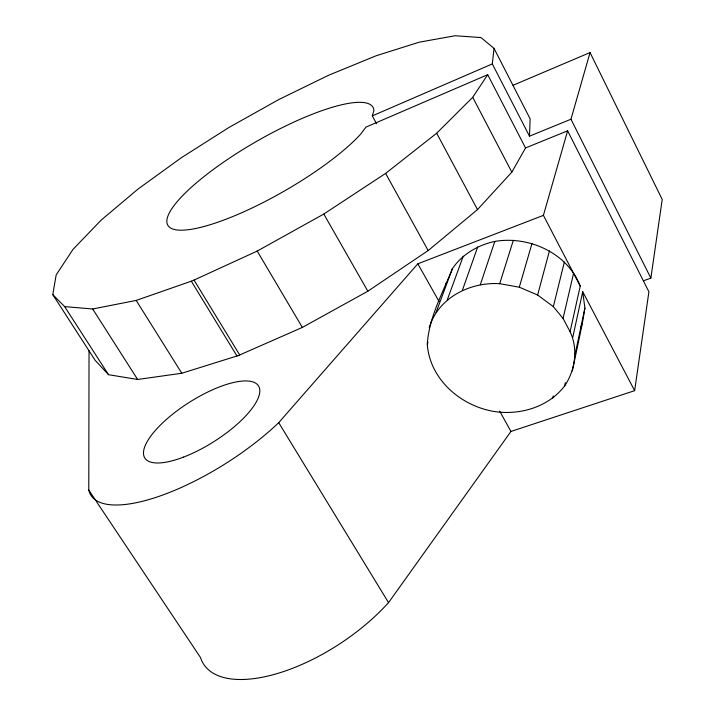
<?xml version="1.0" encoding="UTF-8"?>
<svg xmlns="http://www.w3.org/2000/svg" width="715" height="715" viewBox="0 0 715 715"><rect width="100%" height="100%" fill="white"/><g stroke="black" fill="none" stroke-linecap="round" stroke-linejoin="round"><path stroke-width="1.07" d="M513.093 85.264L590.045 52.57L570.954 119.226L529.493 136.181L530.119 118.842L494.038 48.379L480.981 37.555L455.124 35.75L419.276 42.167L376.233 55.725L328.605 75.254L278.779 99.564L228.979 127.458L181.324 157.729L137.959 189.109L101.083 220.184L73.028 249.365L56.181 274.846L52.785 294.616L95.184 360.369L108.501 374.696L137.638 379.477L181.798 373.248L238.274 355.587L302.347 327.425L367.85 291.211L428.169 250.554L477.504 209.584L511.824 172.154L525.543 147.934L567.63 130.836L648.907 291.783L634.643 390.667L510.948 431.449L388.54 602.62A126.403 58.031 -33.6 0 1 276.651 673.727A126.403 58.031 -33.6 0 1 200.531 657.586L88.785 490.061L89.035 350.618M529.493 136.181L492.322 63.912L494.038 48.379M427.284 344.183C429.009 317.389 442.612 293.159 452.425 268.59C462.355 254.183 477.879 245.066 494.816 241.411C528.743 235.601 567.594 252.949 580.223 286.098L570.078 331.724C578.355 349.063 575.2 370.209 564.653 385.921C549.817 405.298 524.935 413.833 501.099 412.296C465.036 409.632 429.867 381.604 427.284 344.183L428.035 342.136M445.606 285.365L445.865 283.247M643.518 280.763L650.873 278.126L662.215 199.467L590.045 52.57M572.286 371.094L582.207 324.11L584.906 308.147L582.716 291.711L634.643 390.667M575.066 354.595L584.906 308.147M564.653 385.921L565.351 382.686M572.715 337.552L582.716 291.711M552.758 398.103L553.249 395.931M570.078 331.724L563.054 318.425L573.573 273.318M563.054 318.425L553.339 306.637L564.358 262.012M553.339 306.637L537.626 295.018L549.424 250.911M580.223 286.098L543.409 215.367L567.63 130.836M537.626 295.018L519.304 287.189L531.996 243.484M376.564 123.722L372.283 115.902L373.927 110.503A118.297 28.448 -29.9 0 0 233.573 155.45A118.297 28.448 -29.9 0 0 191.843 229.202A118.297 28.448 -29.9 0 0 360.369 134.465L365.955 127.127L487.71 74.682L525.543 147.934M429.197 327.765C437.929 297.887 470.041 281.781 499.714 283.694L513.343 240.249M480.283 284.776L494.816 241.411M462.391 290.308L477.727 246.863M447.286 299.835L463.275 256.158M435.989 312.634L452.425 268.59M580.741 326.987L582.207 324.11M52.785 294.616L64.654 306.619L92.673 308.978L136.19 300.425L192.594 280.736L257.212 251.072L323.806 214.044L385.626 173.388L436.668 133.222L472.722 97.32L487.71 74.682M88.785 490.061A131.792 45.465 -32.4 0 0 160.964 495.665A131.792 45.465 -32.4 0 0 278.707 422.681L417.828 263.808L543.409 215.367M372.283 115.902L492.322 63.912M499.714 283.694L519.304 287.189M64.654 306.619L108.501 374.696M92.673 308.978L137.638 379.477M136.19 300.425L181.798 373.248M194.024 280.074L239.695 354.962M278.707 422.681L388.54 602.62M191.298 281.192L236.969 355.99M257.212 251.072L302.347 327.425M323.806 214.044L367.85 291.211M417.828 263.808L439.108 301.578M499.66 411.125L510.948 431.449M385.626 173.388L428.169 250.554M436.668 133.222L477.504 209.584M472.722 97.32L511.824 172.154M570.954 119.226L650.873 278.126M183.541 457.108A67.308 23.175 -32.4 0 0 258.562 386.029A67.308 23.175 -32.4 0 0 162.814 422.726A67.308 23.175 -32.4 0 0 183.541 457.108"/></g></svg>
